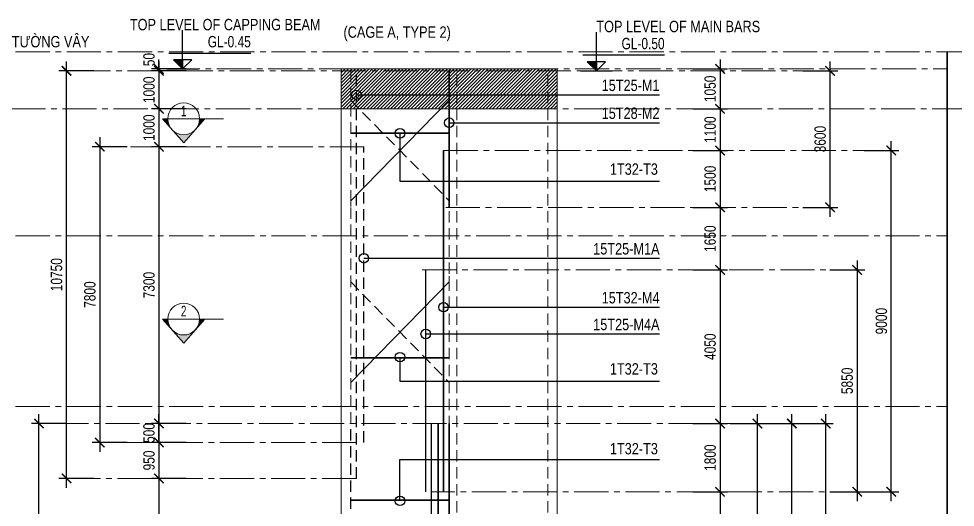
# Model space of a CAD drawing. Header units: millimetres. Extents: x 2746337 to 7547699, y -363432 to 15720.
# Drawn here: x 3595442 to 3620152, y -11918 to 964 of the extents above; entities that cross this region are included whole.
import ezdxf
from ezdxf.enums import TextEntityAlignment as Align

# ---------------------------------------------------------------- set-up
doc = ezdxf.new("R2010")
doc.units = ezdxf.units.MM
doc.header["$LTSCALE"] = 1200
doc.header["$PDMODE"] = 3
for name, pattern in [('CENTER2', [1.125, 0.75, -0.125, 0.125, -0.125]), ('CONTINOUS', [0]), ('HIDDEN', [0.375, 0.25, -0.125])]:
    doc.linetypes.add(name, pattern=pattern)
for name, color, linetype, lineweight in [('1', 9, 'Continuous', 13), ('BOUND', 3, 'Continuous', 20), ('C1CO', 4, 'Continuous', 35), ('ENOTE', 2, 'Continuous', 15), ('Grid line', 160, 'CENTER2', 5), ('HIDE', 8, 'HIDDEN', 13), ('K-THUOC', 1, 'Continuous', 18), ('LEADER', 8, 'Continuous', 9), ('T1CO', 4, 'Continuous', 20), ('T1HI', 4, 'HIDDEN', 13), ('TCCO', 4, 'Continuous', 35), ('TCHI', 4, 'HIDDEN', 30), ('TEXTMA', 2, 'Continuous', 13), ('TEXTVN', 2, 'Continuous', 20)]:
    doc.layers.add(name, color=color, linetype=linetype, lineweight=lineweight)
for name, color, linetype in [('CDC.02.DIM', 1, 'Continuous'), ('CDC.06.TEXT', 2, 'Continuous'), ('CDC.10.HATCH', 251, 'Continuous')]:
    doc.layers.add(name, color=color, linetype=linetype)
doc.styles.add('DB_Arial', font='arial.ttf', dxfattribs={"width": 0.8})
doc.styles.add('SMTEXT', font='arial.ttf', dxfattribs={"width": 0.75})
doc.styles.add('TEXTVN', font='VHELVCN.TTF', dxfattribs={"width": 0.8})
doc.dimstyles.new('BSV1-100', dxfattribs={"dimtxt": 300, "dimasz": 250, "dimexe": 200, "dimexo": 0, "dimgap": 108, "dimtad": 1, "dimdec": 0, "dimdsep": 46, "dimtxsty": 'SMTEXT', "dimblk": 'ARCHTICK', "dimcen": 100, "dimdle": 250, "dimclrd": 256, "dimclre": 256, "dimclrt": 1, "dimadec": 0, "dimazin": 0, "dimtfac": 1, "dimtdec": 0, "dimtix": 1, "dimtmove": 2, "dimatfit": 3, "dimfxl": 720, "dimfxlon": 1, "dimtolj": 1, "dimtzin": 0, "dimarcsym": 0})
doc.dimstyles.new('BSV25', dxfattribs={"dimtxt": 300, "dimasz": 250, "dimexe": 200, "dimexo": 0, "dimgap": 108, "dimtad": 1, "dimdec": 0, "dimlfac": 0.25, "dimdsep": 46, "dimtxsty": 'SMTEXT', "dimblk": 'ARCHTICK', "dimcen": 100, "dimdle": 250, "dimclrd": 256, "dimclre": 256, "dimclrt": 2, "dimadec": 0, "dimazin": 0, "dimtfac": 1, "dimtdec": 0, "dimtix": 1, "dimtmove": 2, "dimatfit": 3, "dimfxl": 800, "dimfxlon": 1, "dimtolj": 1, "dimtzin": 0, "dimarcsym": 0})

# ---------------------------------------------------------------- blocks, each defined once
blk = doc.blocks.new('_ArchTick')
at = {"color": 0, "linetype": 'ByBlock', "const_width": 0.15}
blk.add_lwpolyline([(-0.5, -0.5), (0.5, 0.5)], dxfattribs=at)
blk = doc.blocks.new('*D2487')
at = {"layer": 'Defpoints', "color": 0, "transparency": 16777216}
for p in [(3598941, -1410), (3590218, -8760), (3591718, -8760)]:
    blk.add_point(p, dxfattribs=at)
at = {"layer": 'K-THUOC', "lineweight": -2, "transparency": 16777216}
for p, q in [((3590218, -1160), (3590218, -9010)), ((3590938, -1410), (3590018, -1410)), ((3590938, -8760), (3590018, -8760))]:
    blk.add_line(p, q, dxfattribs=at)
at = {"layer": 'K-THUOC', "lineweight": -2, "transparency": 16777216, "xscale": 250, "yscale": 250, "zscale": 250}
for p, rotation in [((3590218, -1410), 90), ((3590218, -8760), 270)]:
    blk.add_blockref('_ArchTick', p, dxfattribs=dict(at, rotation=rotation))
at = {"layer": 'K-THUOC', "color": 1, "transparency": 16777216, "char_height": 300, "attachment_point": 5, "rotation": 90, "style": 'SMTEXT'}
for s, insert in [('\\A1;T12a300-L1,L2,L3', (3590506, -5085)), ('\\A1;7350', (3589956, -5085))]:
    blk.add_mtext(s, dxfattribs=dict(at, insert=insert))
blk = doc.blocks.new('*D2488')
at = {"layer": 'Defpoints', "color": 0, "transparency": 16777216}
for p in [(3589653, 90), (3589091, -4760), (3624204, -4760)]:
    blk.add_point(p, dxfattribs=at)
at = {"layer": 'K-THUOC', "lineweight": -2, "transparency": 16777216}
for p, q in [((3589091, 340), (3589091, -5010)), ((3589653, 90), (3588891, 90)), ((3589811, -4760), (3588891, -4760))]:
    blk.add_line(p, q, dxfattribs=at)
at = {"layer": 'K-THUOC', "lineweight": -2, "transparency": 16777216, "xscale": 250, "yscale": 250, "zscale": 250}
for p, rotation in [((3589091, 90), 90), ((3589091, -4760), 270)]:
    blk.add_blockref('_ArchTick', p, dxfattribs=dict(at, rotation=rotation))
at = {"layer": 'K-THUOC', "color": 1, "transparency": 16777216, "insert": (3588830, -2335), "char_height": 300, "attachment_point": 5, "rotation": 90, "style": 'SMTEXT'}
blk.add_mtext('\\A1;4850', dxfattribs=at)
blk = doc.blocks.new('*D2489')
at = {"layer": 'Defpoints', "color": 0, "transparency": 16777216}
for p in [(3624204, -4760), (3589091, -9260), (3624204, -9260)]:
    blk.add_point(p, dxfattribs=at)
at = {"layer": 'K-THUOC', "lineweight": -2, "transparency": 16777216}
for p, q in [((3589091, -4510), (3589091, -9510)), ((3589811, -4760), (3588891, -4760)), ((3589811, -9260), (3588891, -9260))]:
    blk.add_line(p, q, dxfattribs=at)
at = {"layer": 'K-THUOC', "lineweight": -2, "transparency": 16777216, "xscale": 250, "yscale": 250, "zscale": 250}
for p, rotation in [((3589091, -4760), 90), ((3589091, -9260), 270)]:
    blk.add_blockref('_ArchTick', p, dxfattribs=dict(at, rotation=rotation))
at = {"layer": 'K-THUOC', "color": 1, "transparency": 16777216, "insert": (3588830, -7010), "char_height": 300, "attachment_point": 5, "rotation": 90, "style": 'SMTEXT'}
blk.add_mtext('\\A1;4500', dxfattribs=at)
blk = doc.blocks.new('*D2490')
at = {"layer": 'Defpoints', "color": 0, "transparency": 16777216}
for p in [(3624204, -9260), (3589091, -13060), (3624204, -13060)]:
    blk.add_point(p, dxfattribs=at)
at = {"layer": 'K-THUOC', "lineweight": -2, "transparency": 16777216}
for p, q in [((3589091, -9010), (3589091, -13310)), ((3589811, -9260), (3588891, -9260)), ((3589811, -13060), (3588891, -13060))]:
    blk.add_line(p, q, dxfattribs=at)
at = {"layer": 'K-THUOC', "lineweight": -2, "transparency": 16777216, "xscale": 250, "yscale": 250, "zscale": 250}
for p, rotation in [((3589091, -9260), 90), ((3589091, -13060), 270)]:
    blk.add_blockref('_ArchTick', p, dxfattribs=dict(at, rotation=rotation))
at = {"layer": 'K-THUOC', "color": 1, "transparency": 16777216, "insert": (3588830, -11160), "char_height": 300, "attachment_point": 5, "rotation": 90, "style": 'SMTEXT'}
blk.add_mtext('\\A1;3800', dxfattribs=at)
blk = doc.blocks.new('SIGSEC')
at = {"layer": '1', "lineweight": 9}
h = blk.add_hatch(color=256, dxfattribs=at)
h.dxf.hatch_style = 1
h.paths.add_polyline_path([(-420, 0), (-560, 0), (-315, -278, -0.182676)])
h = blk.add_hatch(color=256, dxfattribs=at)
h.dxf.hatch_style = 1
h.paths.add_polyline_path([(560, 0), (420, 0, -0.182676), (315, -278)])
h = blk.add_hatch(color=256, dxfattribs=at)
h.dxf.hatch_style = 1
h.paths.add_polyline_path([(315, -278, -0.451416), (-315, -278), (0, -635)])
at = {"layer": '1', "lineweight": 9, "elevation": 0}
blk.add_lwpolyline([(1050, 0), (-560, 0), (0, -635), (560, 0)], dxfattribs=at)
at = {"layer": '1', "lineweight": 9}
blk.add_circle((0, 0), 420, dxfattribs=at)
at = {"layer": 'BOUND', "lineweight": 9, "style": 'TEXTVN', "width": 0.8}
blk.add_attdef('SEC', text='', height=280, dxfattribs=at).set_placement((0, 210, 0), align=Align.MIDDLE_CENTER)
blk = doc.blocks.new('*D2538')
at = {"layer": 'Defpoints', "color": 0, "transparency": 16777216}
for p in [(3609651, -360), (3609651, -1410), (3613946, -1410)]:
    blk.add_point(p, dxfattribs=at)
at = {"layer": 'K-THUOC', "lineweight": -2, "transparency": 16777216}
for p, q in [((3613946, -110), (3613946, -1660)), ((3613226, -360), (3614146, -360)), ((3613226, -1410), (3614146, -1410))]:
    blk.add_line(p, q, dxfattribs=at)
at = {"layer": 'K-THUOC', "lineweight": -2, "transparency": 16777216, "xscale": 250, "yscale": 250, "zscale": 250}
for p, rotation in [((3613946, -360), 90), ((3613946, -1410), 270)]:
    blk.add_blockref('_ArchTick', p, dxfattribs=dict(at, rotation=rotation))
at = {"layer": 'K-THUOC', "color": 1, "transparency": 16777216, "insert": (3613685, -885), "char_height": 300, "attachment_point": 5, "rotation": 90, "style": 'SMTEXT'}
blk.add_mtext('\\A1;1050', dxfattribs=at)
blk = doc.blocks.new('*D2539')
at = {"layer": 'Defpoints', "color": 0, "transparency": 16777216}
for p in [(3607171, -2510), (3607171, -4010), (3613946, -4010)]:
    blk.add_point(p, dxfattribs=at)
at = {"layer": 'K-THUOC', "lineweight": -2, "transparency": 16777216}
for p, q in [((3613946, -2260), (3613946, -4260)), ((3613226, -2510), (3614146, -2510)), ((3613226, -4010), (3614146, -4010))]:
    blk.add_line(p, q, dxfattribs=at)
at = {"layer": 'K-THUOC', "lineweight": -2, "transparency": 16777216, "xscale": 250, "yscale": 250, "zscale": 250}
for p, rotation in [((3613946, -2510), 90), ((3613946, -4010), 270)]:
    blk.add_blockref('_ArchTick', p, dxfattribs=dict(at, rotation=rotation))
at = {"layer": 'K-THUOC', "color": 1, "transparency": 16777216, "insert": (3613685, -3260), "char_height": 300, "attachment_point": 5, "rotation": 90, "style": 'SMTEXT'}
blk.add_mtext('\\A1;1500', dxfattribs=at)
blk = doc.blocks.new('*D2540')
at = {"layer": 'Defpoints', "color": 0, "transparency": 16777216}
for p in [(3607171, -4010), (3607171, -5660), (3613946, -5660)]:
    blk.add_point(p, dxfattribs=at)
at = {"layer": 'K-THUOC', "lineweight": -2, "transparency": 16777216}
for p, q in [((3613946, -3760), (3613946, -5910)), ((3613226, -4010), (3614146, -4010)), ((3613226, -5660), (3614146, -5660))]:
    blk.add_line(p, q, dxfattribs=at)
at = {"layer": 'K-THUOC', "lineweight": -2, "transparency": 16777216, "xscale": 250, "yscale": 250, "zscale": 250}
for p, rotation in [((3613946, -4010), 90), ((3613946, -5660), 270)]:
    blk.add_blockref('_ArchTick', p, dxfattribs=dict(at, rotation=rotation))
at = {"layer": 'K-THUOC', "color": 1, "transparency": 16777216, "insert": (3613685, -4835), "char_height": 300, "attachment_point": 5, "rotation": 90, "style": 'SMTEXT'}
blk.add_mtext('\\A1;1650', dxfattribs=at)
blk = doc.blocks.new('*D2541')
at = {"layer": 'Defpoints', "color": 0, "transparency": 16777216}
for p in [(3607171, -5660), (3607171, -9710), (3613946, -9710)]:
    blk.add_point(p, dxfattribs=at)
at = {"layer": 'K-THUOC', "lineweight": -2, "transparency": 16777216}
for p, q in [((3613946, -5410), (3613946, -9960)), ((3613226, -5660), (3614146, -5660)), ((3613226, -9710), (3614146, -9710))]:
    blk.add_line(p, q, dxfattribs=at)
at = {"layer": 'K-THUOC', "lineweight": -2, "transparency": 16777216, "xscale": 250, "yscale": 250, "zscale": 250}
for p, rotation in [((3613946, -5660), 90), ((3613946, -9710), 270)]:
    blk.add_blockref('_ArchTick', p, dxfattribs=dict(at, rotation=rotation))
at = {"layer": 'K-THUOC', "color": 1, "transparency": 16777216, "insert": (3613685, -7685), "char_height": 300, "attachment_point": 5, "rotation": 90, "style": 'SMTEXT'}
blk.add_mtext('\\A1;4050', dxfattribs=at)
blk = doc.blocks.new('*D2542')
at = {"layer": 'Defpoints', "color": 0, "transparency": 16777216}
for p in [(3607171, -9710), (3607171, -11510), (3613946, -11510)]:
    blk.add_point(p, dxfattribs=at)
at = {"layer": 'K-THUOC', "lineweight": -2, "transparency": 16777216}
for p, q in [((3613946, -9460), (3613946, -11760)), ((3613226, -9710), (3614146, -9710)), ((3613226, -11510), (3614146, -11510))]:
    blk.add_line(p, q, dxfattribs=at)
at = {"layer": 'K-THUOC', "lineweight": -2, "transparency": 16777216, "xscale": 250, "yscale": 250, "zscale": 250}
for p, rotation in [((3613946, -9710), 90), ((3613946, -11510), 270)]:
    blk.add_blockref('_ArchTick', p, dxfattribs=dict(at, rotation=rotation))
at = {"layer": 'K-THUOC', "color": 1, "transparency": 16777216, "insert": (3613685, -10610), "char_height": 300, "attachment_point": 5, "rotation": 90, "style": 'SMTEXT'}
blk.add_mtext('\\A1;1800', dxfattribs=at)
blk = doc.blocks.new('*D2543')
at = {"layer": 'Defpoints', "color": 0, "transparency": 16777216}
for p in [(3607171, -11510), (3607171, -18710), (3613946, -18710)]:
    blk.add_point(p, dxfattribs=at)
at = {"layer": 'K-THUOC', "lineweight": -2, "transparency": 16777216}
for p, q in [((3613946, -11260), (3613946, -18960)), ((3613226, -11510), (3614146, -11510)), ((3613226, -18710), (3614146, -18710))]:
    blk.add_line(p, q, dxfattribs=at)
at = {"layer": 'K-THUOC', "lineweight": -2, "transparency": 16777216, "xscale": 250, "yscale": 250, "zscale": 250}
for p, rotation in [((3613946, -11510), 90), ((3613946, -18710), 270)]:
    blk.add_blockref('_ArchTick', p, dxfattribs=dict(at, rotation=rotation))
at = {"layer": 'K-THUOC', "color": 1, "transparency": 16777216, "insert": (3613685, -15110), "char_height": 300, "attachment_point": 5, "rotation": 90, "style": 'SMTEXT'}
blk.add_mtext('\\A1;7200', dxfattribs=at)
blk = doc.blocks.new('*D2548')
at = {"layer": 'Defpoints', "color": 0, "transparency": 16777216}
for p in [(3606120, -9710), (3616733, -9710), (3606120, -21410)]:
    blk.add_point(p, dxfattribs=at)
at = {"layer": 'K-THUOC', "lineweight": -2, "transparency": 16777216}
for p, q in [((3616733, -21660), (3616733, -9460)), ((3616013, -9710), (3616933, -9710)), ((3616013, -21410), (3616933, -21410))]:
    blk.add_line(p, q, dxfattribs=at)
at = {"layer": 'K-THUOC', "lineweight": -2, "transparency": 16777216, "xscale": 250, "yscale": 250, "zscale": 250}
for p, rotation in [((3616733, -9710), 90), ((3616733, -21410), 270)]:
    blk.add_blockref('_ArchTick', p, dxfattribs=dict(at, rotation=rotation))
at = {"layer": 'K-THUOC', "color": 1, "transparency": 16777216, "insert": (3616472, -15560), "char_height": 300, "attachment_point": 5, "rotation": 90, "style": 'SMTEXT'}
blk.add_mtext('\\A1;11700', dxfattribs=at)
blk = doc.blocks.new('*D2549')
at = {"layer": 'Defpoints', "color": 0, "transparency": 16777216}
for p in [(3607385, -2510), (3618464, -2510), (3607385, -11510)]:
    blk.add_point(p, dxfattribs=at)
at = {"layer": 'K-THUOC', "lineweight": -2, "transparency": 16777216}
for p, q in [((3618464, -11760), (3618464, -2260)), ((3617744, -2510), (3618664, -2510)), ((3617744, -11510), (3618664, -11510))]:
    blk.add_line(p, q, dxfattribs=at)
at = {"layer": 'K-THUOC', "lineweight": -2, "transparency": 16777216, "xscale": 250, "yscale": 250, "zscale": 250}
for p, rotation in [((3618464, -2510), 90), ((3618464, -11510), 270)]:
    blk.add_blockref('_ArchTick', p, dxfattribs=dict(at, rotation=rotation))
at = {"layer": 'K-THUOC', "color": 1, "transparency": 16777216, "insert": (3618203, -7010), "char_height": 300, "attachment_point": 5, "rotation": 90, "style": 'SMTEXT'}
blk.add_mtext('\\A1;9000', dxfattribs=at)
blk = doc.blocks.new('*D2550')
at = {"layer": 'Defpoints', "color": 0, "transparency": 16777216}
for p in [(3606801, -410), (3616849, -410), (3606821, -4010)]:
    blk.add_point(p, dxfattribs=at)
at = {"layer": 'K-THUOC', "lineweight": -2, "transparency": 16777216}
for p, q in [((3616849, -4260), (3616849, -160)), ((3616129, -410), (3617049, -410)), ((3616129, -4010), (3617049, -4010))]:
    blk.add_line(p, q, dxfattribs=at)
at = {"layer": 'K-THUOC', "lineweight": -2, "transparency": 16777216, "xscale": 250, "yscale": 250, "zscale": 250}
for p, rotation in [((3616849, -410), 90), ((3616849, -4010), 270)]:
    blk.add_blockref('_ArchTick', p, dxfattribs=dict(at, rotation=rotation))
at = {"layer": 'K-THUOC', "color": 1, "transparency": 16777216, "insert": (3616588, -2210), "char_height": 300, "attachment_point": 5, "rotation": 90, "style": 'SMTEXT'}
blk.add_mtext('\\A1;3600', dxfattribs=at)
blk = doc.blocks.new('*D2551')
at = {"layer": 'Defpoints', "color": 0, "transparency": 16777216}
for p in [(3605820, -9710), (3615840, -9710), (3605820, -19710)]:
    blk.add_point(p, dxfattribs=at)
at = {"layer": 'K-THUOC', "lineweight": -2, "transparency": 16777216}
for p, q in [((3615840, -19960), (3615840, -9460)), ((3615120, -9710), (3616040, -9710)), ((3615120, -19710), (3616040, -19710))]:
    blk.add_line(p, q, dxfattribs=at)
at = {"layer": 'K-THUOC', "lineweight": -2, "transparency": 16777216, "xscale": 250, "yscale": 250, "zscale": 250}
for p, rotation in [((3615840, -9710), 90), ((3615840, -19710), 270)]:
    blk.add_blockref('_ArchTick', p, dxfattribs=dict(at, rotation=rotation))
at = {"layer": 'K-THUOC', "color": 1, "transparency": 16777216, "insert": (3615579, -14710), "char_height": 300, "attachment_point": 5, "rotation": 90, "style": 'SMTEXT'}
blk.add_mtext('\\A1;10000', dxfattribs=at)
blk = doc.blocks.new('*D2552')
at = {"layer": 'Defpoints', "color": 0, "transparency": 16777216}
for p in [(3606414, -9710), (3614930, -9710), (3606414, -18710)]:
    blk.add_point(p, dxfattribs=at)
at = {"layer": 'K-THUOC', "lineweight": -2, "transparency": 16777216}
for p, q in [((3614930, -18960), (3614930, -9460)), ((3614210, -9710), (3615130, -9710)), ((3614210, -18710), (3615130, -18710))]:
    blk.add_line(p, q, dxfattribs=at)
at = {"layer": 'K-THUOC', "lineweight": -2, "transparency": 16777216, "xscale": 250, "yscale": 250, "zscale": 250}
for p, rotation in [((3614930, -9710), 90), ((3614930, -18710), 270)]:
    blk.add_blockref('_ArchTick', p, dxfattribs=dict(at, rotation=rotation))
at = {"layer": 'K-THUOC', "color": 1, "transparency": 16777216, "insert": (3614669, -14210), "char_height": 300, "attachment_point": 5, "rotation": 90, "style": 'SMTEXT'}
blk.add_mtext('\\A1;9000', dxfattribs=at)
blk = doc.blocks.new('*D2553')
at = {"layer": 'Defpoints', "color": 0, "transparency": 16777216}
for p in [(3604197, -2410), (3599141, -9710), (3604197, -9710)]:
    blk.add_point(p, dxfattribs=at)
at = {"layer": 'K-THUOC', "lineweight": -2, "transparency": 16777216}
for p, q in [((3599141, -2160), (3599141, -9960)), ((3599861, -2410), (3598941, -2410)), ((3599861, -9710), (3598941, -9710))]:
    blk.add_line(p, q, dxfattribs=at)
at = {"layer": 'K-THUOC', "lineweight": -2, "transparency": 16777216, "xscale": 250, "yscale": 250, "zscale": 250}
for p, rotation in [((3599141, -2410), 90), ((3599141, -9710), 270)]:
    blk.add_blockref('_ArchTick', p, dxfattribs=dict(at, rotation=rotation))
at = {"layer": 'K-THUOC', "color": 1, "transparency": 16777216, "insert": (3598880, -6060), "char_height": 300, "attachment_point": 5, "rotation": 90, "style": 'SMTEXT'}
blk.add_mtext('\\A1;7300', dxfattribs=at)
blk = doc.blocks.new('*D2554')
at = {"layer": 'Defpoints', "color": 0, "transparency": 16777216}
for p in [(3604197, -11160), (3599141, -14110), (3604197, -14110)]:
    blk.add_point(p, dxfattribs=at)
at = {"layer": 'K-THUOC', "lineweight": -2, "transparency": 16777216}
for p, q in [((3599141, -10910), (3599141, -14360)), ((3599861, -11160), (3598941, -11160)), ((3599861, -14110), (3598941, -14110))]:
    blk.add_line(p, q, dxfattribs=at)
at = {"layer": 'K-THUOC', "lineweight": -2, "transparency": 16777216, "xscale": 250, "yscale": 250, "zscale": 250}
for p, rotation in [((3599141, -11160), 90), ((3599141, -14110), 270)]:
    blk.add_blockref('_ArchTick', p, dxfattribs=dict(at, rotation=rotation))
at = {"layer": 'K-THUOC', "color": 1, "transparency": 16777216, "insert": (3598880, -12635), "char_height": 300, "attachment_point": 5, "rotation": 90, "style": 'SMTEXT'}
blk.add_mtext('\\A1;2950', dxfattribs=at)
blk = doc.blocks.new('*D2556')
at = {"layer": 'Defpoints', "color": 0, "transparency": 16777216}
for p in [(3595976, -9710), (3604397, -9710), (3604397, -21410)]:
    blk.add_point(p, dxfattribs=at)
at = {"layer": 'K-THUOC', "lineweight": -2, "transparency": 16777216}
for p, q in [((3595976, -21660), (3595976, -9460)), ((3596696, -9710), (3595776, -9710)), ((3596696, -21410), (3595776, -21410))]:
    blk.add_line(p, q, dxfattribs=at)
at = {"layer": 'K-THUOC', "lineweight": -2, "transparency": 16777216, "xscale": 250, "yscale": 250, "zscale": 250}
for p, rotation in [((3595976, -9710), 90), ((3595976, -21410), 270)]:
    blk.add_blockref('_ArchTick', p, dxfattribs=dict(at, rotation=rotation))
at = {"layer": 'K-THUOC', "color": 1, "transparency": 16777216, "insert": (3595715, -15560), "char_height": 300, "attachment_point": 5, "rotation": 90, "style": 'SMTEXT'}
blk.add_mtext('\\A1;11700', dxfattribs=at)
blk = doc.blocks.new('*D2557')
at = {"layer": 'Defpoints', "color": 0, "transparency": 16777216}
for p in [(3596703, -410), (3604351, -410), (3601920, -11160)]:
    blk.add_point(p, dxfattribs=at)
at = {"layer": 'K-THUOC', "lineweight": -2, "transparency": 16777216}
for p, q in [((3596703, -11410), (3596703, -160)), ((3597423, -410), (3596503, -410)), ((3597423, -11160), (3596503, -11160))]:
    blk.add_line(p, q, dxfattribs=at)
at = {"layer": 'K-THUOC', "lineweight": -2, "transparency": 16777216, "xscale": 250, "yscale": 250, "zscale": 250}
for p, rotation in [((3596703, -410), 90), ((3596703, -11160), 270)]:
    blk.add_blockref('_ArchTick', p, dxfattribs=dict(at, rotation=rotation))
at = {"layer": 'K-THUOC', "color": 1, "transparency": 16777216, "insert": (3596441, -5785), "char_height": 300, "attachment_point": 5, "rotation": 90, "style": 'SMTEXT'}
blk.add_mtext('\\A1;10750', dxfattribs=at)
blk = doc.blocks.new('*D2558')
at = {"layer": 'Defpoints', "color": 0, "transparency": 16777216}
for p in [(3602163, -2410), (3597581, -10210), (3602163, -10210)]:
    blk.add_point(p, dxfattribs=at)
at = {"layer": 'K-THUOC', "lineweight": -2, "transparency": 16777216}
for p, q in [((3597581, -2160), (3597581, -10460)), ((3598301, -2410), (3597381, -2410)), ((3598301, -10210), (3597381, -10210))]:
    blk.add_line(p, q, dxfattribs=at)
at = {"layer": 'K-THUOC', "lineweight": -2, "transparency": 16777216, "xscale": 250, "yscale": 250, "zscale": 250}
for p, rotation in [((3597581, -2410), 90), ((3597581, -10210), 270)]:
    blk.add_blockref('_ArchTick', p, dxfattribs=dict(at, rotation=rotation))
at = {"layer": 'K-THUOC', "color": 1, "transparency": 16777216, "insert": (3597320, -6310), "char_height": 300, "attachment_point": 5, "rotation": 90, "style": 'SMTEXT'}
blk.add_mtext('\\A1;7800', dxfattribs=at)
blk = doc.blocks.new('*D2559')
at = {"layer": 'Defpoints', "color": 0, "transparency": 16777216}
for p in [(3601771, -10210), (3599141, -11160), (3604197, -11160)]:
    blk.add_point(p, dxfattribs=at)
at = {"layer": 'K-THUOC', "lineweight": -2, "transparency": 16777216}
for p, q in [((3599141, -9960), (3599141, -11410)), ((3599861, -10210), (3598941, -10210)), ((3599861, -11160), (3598941, -11160))]:
    blk.add_line(p, q, dxfattribs=at)
at = {"layer": 'K-THUOC', "lineweight": -2, "transparency": 16777216, "xscale": 250, "yscale": 250, "zscale": 250}
for p, rotation in [((3599141, -10210), 90), ((3599141, -11160), 270)]:
    blk.add_blockref('_ArchTick', p, dxfattribs=dict(at, rotation=rotation))
at = {"layer": 'K-THUOC', "color": 1, "transparency": 16777216, "insert": (3598880, -10685), "char_height": 300, "attachment_point": 5, "rotation": 90, "style": 'SMTEXT'}
blk.add_mtext('\\A1;950', dxfattribs=at)
blk = doc.blocks.new('*D2560')
at = {"layer": 'Defpoints', "color": 0, "transparency": 16777216}
for p in [(3609651, -1410), (3607171, -2510), (3613946, -2510)]:
    blk.add_point(p, dxfattribs=at)
at = {"layer": 'K-THUOC', "lineweight": -2, "transparency": 16777216}
for p, q in [((3613946, -1160), (3613946, -2760)), ((3613226, -1410), (3614146, -1410)), ((3613226, -2510), (3614146, -2510))]:
    blk.add_line(p, q, dxfattribs=at)
at = {"layer": 'K-THUOC', "lineweight": -2, "transparency": 16777216, "xscale": 250, "yscale": 250, "zscale": 250}
for p, rotation in [((3613946, -1410), 90), ((3613946, -2510), 270)]:
    blk.add_blockref('_ArchTick', p, dxfattribs=dict(at, rotation=rotation))
at = {"layer": 'K-THUOC', "color": 1, "transparency": 16777216, "insert": (3613685, -1960), "char_height": 300, "attachment_point": 5, "rotation": 90, "style": 'SMTEXT'}
blk.add_mtext('\\A1;1100', dxfattribs=at)
blk = doc.blocks.new('*D2561')
at = {"layer": 'Defpoints', "color": 0, "transparency": 16777216}
for p in [(3603951, -1410), (3599141, -2410), (3604197, -2410)]:
    blk.add_point(p, dxfattribs=at)
at = {"layer": 'K-THUOC', "lineweight": -2, "transparency": 16777216}
for p, q in [((3599141, -1160), (3599141, -2660)), ((3599861, -1410), (3598941, -1410)), ((3599861, -2410), (3598941, -2410))]:
    blk.add_line(p, q, dxfattribs=at)
at = {"layer": 'K-THUOC', "lineweight": -2, "transparency": 16777216, "xscale": 250, "yscale": 250, "zscale": 250}
for p, rotation in [((3599141, -1410), 90), ((3599141, -2410), 270)]:
    blk.add_blockref('_ArchTick', p, dxfattribs=dict(at, rotation=rotation))
at = {"layer": 'K-THUOC', "color": 1, "transparency": 16777216, "insert": (3598880, -1910), "char_height": 300, "attachment_point": 5, "rotation": 90, "style": 'SMTEXT'}
blk.add_mtext('\\A1;1000', dxfattribs=at)
blk = doc.blocks.new('*D2562')
at = {"layer": 'Defpoints', "color": 0, "transparency": 16777216}
for p in [(3599141, -9710), (3604197, -9710), (3601771, -10210)]:
    blk.add_point(p, dxfattribs=at)
at = {"layer": 'K-THUOC', "lineweight": -2, "transparency": 16777216}
for p, q in [((3599141, -9710), (3599141, -9460)), ((3599861, -9710), (3598941, -9710)), ((3599141, -10210), (3599141, -9710)), ((3599861, -10210), (3598941, -10210)), ((3599141, -10210), (3599141, -10460))]:
    blk.add_line(p, q, dxfattribs=at)
at = {"layer": 'K-THUOC', "lineweight": -2, "transparency": 16777216, "xscale": 250, "yscale": 250, "zscale": 250}
for p, rotation in [((3599141, -9710), 270), ((3599141, -10210), 90)]:
    blk.add_blockref('_ArchTick', p, dxfattribs=dict(at, rotation=rotation))
at = {"layer": 'K-THUOC', "color": 1, "transparency": 16777216, "insert": (3598880, -9960), "char_height": 300, "attachment_point": 5, "rotation": 90, "style": 'SMTEXT'}
blk.add_mtext('\\A1;500', dxfattribs=at)
blk = doc.blocks.new('*D2563')
at = {"layer": 'Defpoints', "color": 0, "transparency": 16777216}
for p in [(3607085, -5660), (3607085, -11510), (3617562, -11510)]:
    blk.add_point(p, dxfattribs=at)
at = {"layer": 'K-THUOC', "lineweight": -2, "transparency": 16777216}
for p, q in [((3617562, -5410), (3617562, -11760)), ((3616842, -5660), (3617762, -5660)), ((3616842, -11510), (3617762, -11510))]:
    blk.add_line(p, q, dxfattribs=at)
at = {"layer": 'K-THUOC', "lineweight": -2, "transparency": 16777216, "xscale": 250, "yscale": 250, "zscale": 250}
for p, rotation in [((3617562, -5660), 90), ((3617562, -11510), 270)]:
    blk.add_blockref('_ArchTick', p, dxfattribs=dict(at, rotation=rotation))
at = {"layer": 'K-THUOC', "color": 1, "transparency": 16777216, "insert": (3617301, -8585), "char_height": 300, "attachment_point": 5, "rotation": 90, "style": 'SMTEXT'}
blk.add_mtext('\\A1;5850', dxfattribs=at)
blk = doc.blocks.new('*D2567')
at = {"layer": 'Defpoints', "color": 0, "transparency": 16777216}
for p in [(3599141, -360), (3604221, -360), (3604221, -410)]:
    blk.add_point(p, dxfattribs=at)
at = {"layer": 'K-THUOC', "lineweight": -2, "transparency": 16777216}
for p, q in [((3599141, -360), (3599141, -110)), ((3599861, -360), (3598941, -360)), ((3599861, -410), (3598941, -410)), ((3599141, -410), (3599141, -360)), ((3599141, -410), (3599141, -660))]:
    blk.add_line(p, q, dxfattribs=at)
at = {"layer": 'K-THUOC', "lineweight": -2, "transparency": 16777216, "xscale": 250, "yscale": 250, "zscale": 250}
for p, rotation in [((3599141, -360), 270), ((3599141, -410), 90)]:
    blk.add_blockref('_ArchTick', p, dxfattribs=dict(at, rotation=rotation))
at = {"layer": 'K-THUOC', "color": 1, "transparency": 16777216, "insert": (3598880, -113), "char_height": 300, "attachment_point": 5, "rotation": 90, "style": 'SMTEXT'}
blk.add_mtext('\\A1;50', dxfattribs=at)
blk = doc.blocks.new('*D2537')
at = {"layer": 'Defpoints', "color": 0, "transparency": 16777216}
for p in [(3603951, -410), (3599141, -1410), (3603951, -1410)]:
    blk.add_point(p, dxfattribs=at)
at = {"layer": 'K-THUOC', "lineweight": -2, "transparency": 16777216}
for p, q in [((3599141, -160), (3599141, -1660)), ((3599861, -410), (3598941, -410)), ((3599861, -1410), (3598941, -1410))]:
    blk.add_line(p, q, dxfattribs=at)
at = {"layer": 'K-THUOC', "lineweight": -2, "transparency": 16777216, "xscale": 250, "yscale": 250, "zscale": 250}
for p, rotation in [((3599141, -410), 90), ((3599141, -1410), 270)]:
    blk.add_blockref('_ArchTick', p, dxfattribs=dict(at, rotation=rotation))
at = {"layer": 'K-THUOC', "color": 1, "transparency": 16777216, "insert": (3598880, -910), "char_height": 300, "attachment_point": 5, "rotation": 90, "style": 'SMTEXT'}
blk.add_mtext('\\A1;1000', dxfattribs=at)
blk = doc.blocks.new('tag_cd')
at = {"layer": 'CDC.10.HATCH'}
blk.add_hatch(color=256, dxfattribs=at).paths.add_polyline_path([(180, 240), (420, 0), (420, 240)])
at = {"layer": 'CDC.02.DIM'}
for points in [[(420, 240), (420, 0), (660, 240), (180, 240), (420, 0), (420, 1020)], [(60, 420), (2220, 420)], [(0, 0), (840, 0)]]:
    blk.add_lwpolyline(points, dxfattribs=at)
at = {"layer": 'CDC.06.TEXT', "ltscale": 0.5, "style": 'SMTEXT', "width": 0.75}
blk.add_attdef('CD', text='', height=300, dxfattribs=at).set_placement((2220, 570), align=Align.RIGHT)

msp = doc.modelspace()

# ---------------------------------------------------------------- hatches: boundary and pattern name
at = {"layer": 'CDC.10.HATCH'}
h = msp.add_hatch(dxfattribs=at)
h.set_pattern_fill('ANSI31', color=256, scale=20)
h.set_pattern_definition([(45, (834236.67, 76471.77), (-44.9012806, 44.9012806), [])])
h.paths.add_polyline_path([(3603951, -1410), (3609651, -1410), (3609651, -360), (3603951, -360)])

# ---------------------------------------------------------------- linework, layer by layer
at = {"layer": 'BOUND'}
for points in [[(3603951, -1410), (3609651, -1410), (3609651, -360), (3603951, -360)], [(3609651, -44910), (3603951, -44910), (3603951, -1410), (3609651, -1410)]]:
    msp.add_lwpolyline(points, close=True, dxfattribs=at)
at = {"layer": 'C1CO'}
for p, q in [((3619933.8, 90), (3619933.8, -44910)), ((3606801, -410), (3606801, -4010)), ((3604201, -2057), (3606801, -2057)), ((3606651, -2510.3), (3606651, -11510.3)), ((3604201, -7974.3), (3606801, -7974.3)), ((3606801, -9710.3), (3606801, -21410.3)), ((3604201, -11734.8), (3606801, -11734.8))]:
    msp.add_line(p, q, dxfattribs=at)
at = {"layer": 'Grid line', "color": 2}
for p, q in [((3585909.6, 90), (3656626, 90)), ((3585909.6, -4760), (3619933.8, -4760)), ((3585909.6, -9260), (3619933.8, -9260))]:
    msp.add_line(p, q, dxfattribs=at)
at = {"layer": 'Grid line'}
for p, q in [((3646095.7, -1410), (3593352.7, -1410)), ((3604549, -2410), (3598394.7, -2410)), ((3606651, -2510.3), (3617750.9, -2510.3)), ((3606711.2, -4010.3), (3617049.1, -4010.3)), ((3606089.7, -5660.3), (3617750.9, -5660.3)), ((3596381.8, -9710.3), (3616932.8, -9710.7)), ((3604351, -10209.7), (3597961.9, -10210)), ((3604351, -11160.3), (3597025.7, -11160.3)), ((3617750.9, -11510.3), (3606329.5, -11510.3))]:
    msp.add_line(p, q, dxfattribs=at)
for points in [[(3596962.6, -410), (3616249.2, -410)], [(3599321, -360), (3619933.8, -360)]]:
    msp.add_lwpolyline(points, dxfattribs=at)
at = {"layer": 'HIDE'}
for p, q in [((3604201, -410), (3604201, -44910)), ((3606801, -44910), (3606801, -410)), ((3607001, -44910), (3607001, -410)), ((3609401, -44910), (3609401, -410))]:
    msp.add_line(p, q, dxfattribs=at)
at = {"layer": 'T1CO'}
for points in [[(3606801, -1035.3), (3606801, -1185.3), (3604201, -3835.3), (3604201, -3985.3)], [(3606801, -5826.1), (3606801, -5976.1), (3604201, -8626.1), (3604201, -8776.1)]]:
    msp.add_lwpolyline(points, dxfattribs=at)
at = {"layer": 'T1HI'}
for points in [[(3604201, -1035.3), (3604201, -1185.3), (3606801, -3835.3), (3606801, -3985.3)], [(3604201, -5826.1), (3604201, -5976.1), (3606801, -8626.1), (3606801, -8776.1)]]:
    msp.add_lwpolyline(points, dxfattribs=at)
at = {"layer": 'TCCO'}
msp.add_line((3606504.2, -9710.3), (3606504.2, -18710), dxfattribs=at)
at = {"layer": 'TCHI', "linetype": 'HIDDEN'}
for p, q in [((3604351, -11160.3), (3604351, -410)), ((3604201, -21410), (3604201, -9710))]:
    msp.add_line(p, q, dxfattribs=at)
at = {"layer": 'TCHI', "color": 6, "linetype": 'HIDDEN'}
msp.add_line((3604549, -10209.7), (3604549, -2409.7), dxfattribs=at)
at = {"layer": 'TCHI', "color": 6, "linetype": 'CONTINOUS'}
for p, q in [((3606179.5, -11510.3), (3606179.5, -5660.3)), ((3606329.5, -19710), (3606329.5, -9710.3))]:
    msp.add_line(p, q, dxfattribs=at)

# ---------------------------------------------------------------- block references
at = {"layer": '1', "lineweight": 20}
for p, values in [((3599794.2, -1675.4), {'SEC': '1'}), ((3599794.2, -6955.4), {'SEC': '2'})]:
    msp.add_blockref('SIGSEC', p, dxfattribs=at).add_auto_attribs(values)
at = {"layer": 'ENOTE'}
for p, values in [((3599345.2, -360), {'CD': 'GL-0.45'}), ((3610262.1, -410), {'CD': 'GL-0.50'})]:
    msp.add_blockref('tag_cd', p, dxfattribs=at).add_auto_attribs(values)

# ---------------------------------------------------------------- texts
at = {"layer": 'TEXTMA', "style": 'DB_Arial', "width": 0.8}
for s, p in [('15T25-M1', (3612349.7, -942)), ('15T28-M2', (3612349.7, -1677)), ('1T32-T3', (3612305.5, -3150.7)), ('15T25-M1A', (3612349.7, -5252.9)), ('15T32-M4', (3612349.7, -6543)), ('15T25-M4A', (3612349.7, -7249.2)), ('1T32-T3', (3612305.5, -8419)), ('1T32-T3', (3612305.5, -10523.2))]:
    msp.add_text(s, height=300, rotation=360, dxfattribs=at).set_placement(p, align=Align.RIGHT)
at = {"layer": 'TEXTVN', "style": 'DB_Arial', "width": 0.8}
for s, p in [('TOP LEVEL OF CAPPING BEAM', (3598374.8, 660)), ('TOP LEVEL OF MAIN BARS', (3610682.1, 610)), ('CAO ĐỘ ĐỈNH TƯỜNG VÂY', (3592932.7, 210))]:
    msp.add_text(s, height=300, dxfattribs=at).set_placement(p)
msp.add_text('(CAGE A, TYPE 2)', height=300, rotation=360, dxfattribs=at).set_placement((3604010.4, 462.8))

# ---------------------------------------------------------------- dimensions: what is measured, and where the dimension line sits
at = {"layer": 'K-THUOC'}
for base, p1, p2, picture, middle in [((3589090.8, -4760), (3589653.2, 90), (3624204, -4760), '*D2488', (3588829.7, -2335)), ((3596702.6, -410), (3601919.9, -11160.3), (3604351, -410), '*D2557', (3596441.4, -5785.2)), ((3599141, -1410), (3603951, -410), (3603951, -1410), '*D2537', (3598879.8, -910)), ((3616849.1, -410), (3606821.2, -4010.3), (3606801, -410), '*D2550', (3616587.8, -2210.2)), ((3613946.2, -1410), (3609651, -360), (3609651, -1410), '*D2538', (3613685, -885)), ((3599141, -2410), (3603951, -1410), (3604196.8, -2410), '*D2561', (3598879.8, -1910)), ((3613946.2, -2510.3), (3609651, -1410), (3607171.2, -2510.3), '*D2560', (3613685, -1960.2)), ((3597581, -10209.7), (3602163, -2409.7), (3602163, -10209.7), '*D2558', (3597319.8, -6309.7)), ((3599141, -9710.3), (3604196.8, -2410), (3604196.8, -9710.3), '*D2553', (3598879.7, -6060.2)), ((3613946.2, -4010.3), (3607171.2, -2510.3), (3607171.2, -4010.3), '*D2539', (3613685, -3260.3)), ((3618464.2, -2510.3), (3607384.5, -11510.3), (3607384.5, -2510.3), '*D2549', (3618203, -7010.3)), ((3613946.2, -5660.3), (3607171.2, -4010.3), (3607171.2, -5660.3), '*D2540', (3613685, -4835.3)), ((3589090.8, -9260), (3624204, -4760), (3624204, -9260), '*D2489', (3588829.7, -7010)), ((3617562.4, -11510.3), (3607084.5, -5660.3), (3607084.5, -11510.3), '*D2563', (3617301.3, -8585.3)), ((3613946.2, -9710.3), (3607171.2, -5660.3), (3607171.2, -9710.3), '*D2541', (3613685, -7685.3)), ((3589090.8, -13060), (3624204, -9260), (3624204, -13060), '*D2490', (3588829.6, -11160)), ((3595976.3, -9710), (3604396.8, -21410), (3604396.8, -9710), '*D2556', (3595715.1, -15560)), ((3599141, -9710.3), (3601771.2, -10210), (3604196.8, -9710.3), '*D2562', (3598879.8, -9960.2)), ((3615840.3, -9710.3), (3605819.8, -19710), (3605819.8, -9710.3), '*D2551', (3615579.1, -14710.2)), ((3616732.8, -9710.3), (3606119.8, -21410), (3606119.8, -9710.3), '*D2548', (3616471.6, -15560.2)), ((3614929.6917, -9710.4904), (3606414.3956, -18710), (3606414.3956, -9710.4904), '*D2552', (3614668.5198, -14210.2452)), ((3613946.2, -11510.3), (3607171.2, -9710.3), (3607171.2, -11510.3), '*D2542', (3613685, -10610.3)), ((3599141, -11160.3), (3601771.2, -10210), (3604196.8, -11160.3), '*D2559', (3598879.8, -10685.2)), ((3599141, -14110), (3604196.8, -11160.3), (3604196.8, -14110), '*D2554', (3598879.8, -12635.2)), ((3613946.2, -18710), (3607171.2, -11510.3), (3607171.2, -18710), '*D2543', (3613685, -15110.2))]:
    dim = msp.add_linear_dim(base=base, p1=p1, p2=p2, angle=90, dimstyle='BSV1-100', dxfattribs=at)
    dim.commit()
    dim.dimension.update_dxf_attribs({"geometry": picture, "text_midpoint": middle})
dim = msp.add_linear_dim(base=(3599141, -360), p1=(3604221.2, -410), p2=(3604221.2, -360), angle=90, dimstyle='BSV1-100', dxfattribs=at)
dim.commit()
dim.dimension.update_dxf_attribs({"geometry": '*D2567', "text_midpoint": (3598879.8, -113.2), "dimtype": 160})
dim = msp.add_linear_dim(base=(3590217.7, -8760), p1=(3598941, -1410), p2=(3591717.7, -8760), angle=90, text='<>\\XT12a300-L1,L2,L3', dimstyle='BSV1-100', dxfattribs=at)
dim.commit()
dim.dimension.update_dxf_attribs({"geometry": '*D2487', "text_midpoint": (3590217.7, -5085)})

# ---------------------------------------------------------------- leaders
at = {"layer": 'LEADER'}
for points in [[(3604351, -1042), (3612349.7, -1042)], [(3606801, -1777), (3612349.7, -1777)], [(3605501, -2057), (3605501, -3322.3), (3612349.7, -3322.3)], [(3604549, -5352.9), (3612349.7, -5352.9)], [(3606651, -6643), (3612349.7, -6643)], [(3606179.5, -7349.2), (3612349.7, -7349.2)], [(3605501, -7958), (3605501, -8590.6), (3612349.7, -8590.6)], [(3605501, -11751.2), (3605501, -10661.8), (3612349.7, -10661.8)]]:
    msp.add_leader(points, dimstyle='BSV25', override={"dimldrblk": 'Origin'}, dxfattribs=at)

doc.saveas('drawing.dxf')
